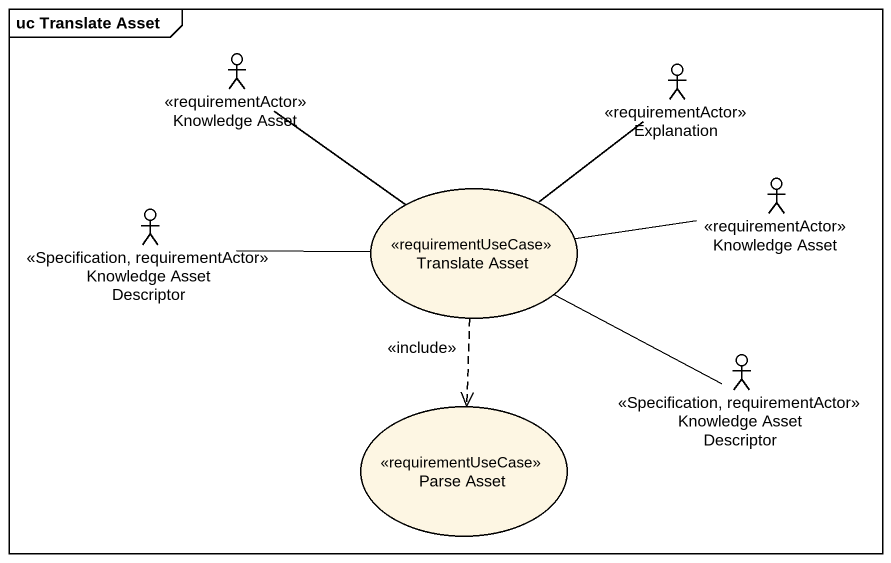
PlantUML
@startuml
mainframe uc Translate Asset
actor "Knowledge Asset" as Knowledge_Asset <<requirementActor>>
actor Explanation <<requirementActor>>
actor "Knowledge Asset Descriptor" as Knowledge_Asset_Descriptor <<Specification, requirementActor>>
usecase "Translate Asset" as Translate_Asset <<requirementUseCase>>
actor "Knowledge Asset" as Knowledge_Asset_2 <<requirementActor>>
usecase "Parse Asset" as Parse_Asset <<requirementUseCase>>
actor "Knowledge Asset Descriptor" as Knowledge_Asset_Descriptor_2 <<Specification, requirementActor>>
Knowledge_Asset -- Translate_Asset
Knowledge_Asset_Descriptor -right- Translate_Asset
Translate_Asset -up- Explanation
Translate_Asset -right- Knowledge_Asset_2
Translate_Asset ..> Parse_Asset : <<include>>
Translate_Asset -right- Knowledge_Asset_Descriptor_2
@enduml
